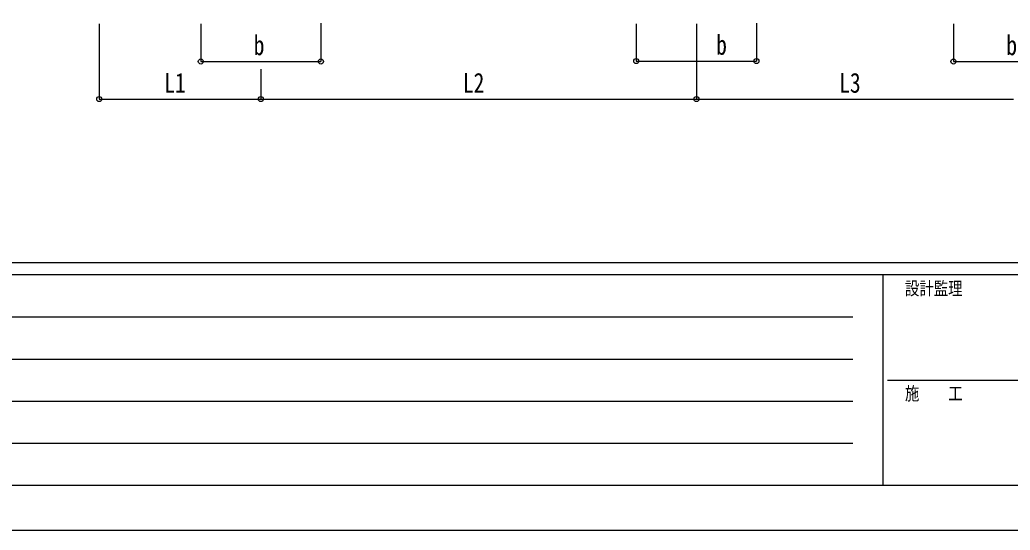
# Model space of a CAD drawing. Units: millimetres, scale not verified. Extents: x -16820 to 16820, y -11880 to 11880.
# Drawn here: x -10968 to -4372, y -11880 to -8481 of the extents above; entities that cross this region are included whole.
import ezdxf
from ezdxf.enums import TextEntityAlignment as Align

# ---------------------------------------------------------------- set-up
doc = ezdxf.new("R2010")
doc.units = ezdxf.units.MM
doc.header["$LTSCALE"] = 60
doc.layers.add('0-6_YKK_D', color=6, linetype='Continuous')
doc.layers.add('0-7_YKK_ZWAK', color=7, linetype='Continuous')
doc.styles.add('ＭＳ ゴシック', font='')
doc.styles.get('ＭＳ ゴシック').set_extended_font_data('MS Gothic')

msp = doc.modelspace()

# ---------------------------------------------------------------- linework, layer by layer
at = {"layer": '0-6_YKK_D'}
for p, q in [((-8962.17, -8502.85), (-8962.17, -8759.39)), ((-6062.17, -8502.85), (-6062.17, -8756.72)), ((-10438.17, -8508.39), (-10438.17, -9009.39)), ((-9762.17, -8508.41), (-9762.17, -8759.39)), ((-6862.17, -8508.41), (-6862.17, -8756.72)), ((-6462.17, -8508.39), (-6462.17, -9009.39)), ((-6462.17, -8508.39), (-6462.17, -9009.39)), ((-4750.17, -8508.41), (-4750.17, -8759.39)), ((-9762.17, -8758.39), (-8962.17, -8758.39)), ((-6862.17, -8755.72), (-6062.17, -8755.72)), ((-4750.17, -8758.39), (-3950.17, -8758.39)), ((-9362.17, -8808.39), (-9362.17, -9009.39)), ((-9362.17, -8808.39), (-9362.17, -9009.39)), ((-10438.17, -9008.39), (-9362.17, -9008.39)), ((-9362.17, -9008.39), (-6462.17, -9008.39)), ((-6462.17, -9008.39), (-4350.17, -9008.39))]:
    msp.add_line(p, q, dxfattribs=at)
for centre in [(-9762.17, -8758.39), (-8962.17, -8758.39), (-6862.17, -8755.72), (-6062.17, -8755.72), (-4750.17, -8758.39), (-10438.17, -9008.39), (-9362.17, -9008.39), (-9362.17, -9008.39), (-6462.17, -9008.39), (-6462.17, -9008.39)]:
    msp.add_circle(centre, 17, dxfattribs=at)
at = {"layer": '0-7_YKK_ZWAK'}
for p, q in [((15580.08, -10100), (-15619.92, -10100)), ((-5219.92, -10180), (-15619.92, -10180)), ((-5219.92, -10180), (-5219.92, -11580)), ((-19.92, -10180), (-5219.92, -10180)), ((-15449.92, -10460), (-5419.92, -10460)), ((-15449.92, -10740), (-5419.92, -10740)), ((-5189.92, -10880), (-19.92, -10880)), ((-15449.92, -11020), (-5419.92, -11020)), ((-15449.92, -11300), (-5419.92, -11300)), ((-15619.92, -11580), (-5219.92, -11580)), ((-5219.92, -11580), (-19.92, -11580))]:
    msp.add_line(p, q, dxfattribs=at)
msp.add_lwpolyline([(-16820, -11880), (16820, -11880), (16820, 11880), (-16820, 11880)], close=True, dxfattribs=at)

# ---------------------------------------------------------------- texts
at = {"layer": '0-6_YKK_D', "style": 'ＭＳ ゴシック', "width": 0.8}
for s, p in [('b', (-9410.17, -8755.72)), ('b', (-6330.62, -8753.05)), ('b', (-4398.17, -8755.72)), ('L1', (-10005.77, -9005.72)), ('L2', (-8017.77, -9005.72)), ('L3', (-5511.77, -9005.72))]:
    msp.add_text(s, height=132, dxfattribs=at).set_placement(p, align=Align.BOTTOM_LEFT)
at = {"layer": '0-7_YKK_ZWAK', "style": 'ＭＳ ゴシック', "width": 0.8}
for s, p in [('設計監理', (-5073.25, -10340)), ('施\u3000\u3000工', (-5073.25, -11040))]:
    msp.add_text(s, height=87.98, dxfattribs=at).set_placement(p, align=Align.BOTTOM_LEFT)

doc.saveas('drawing.dxf')
